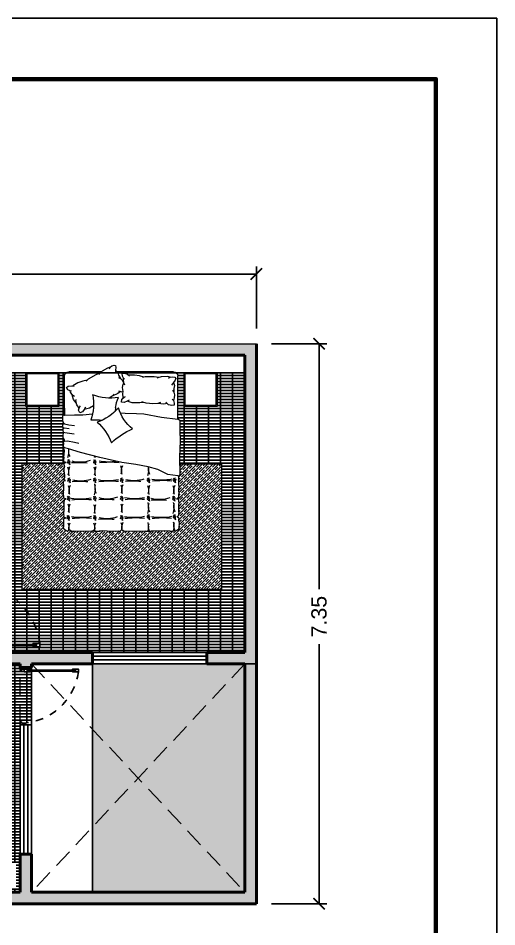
# Model space of a CAD drawing. Header units: millimetres. Extents: x 2999.9 to 3041.9, y 869.6 to 906.3.
# Drawn here: x 3035.59 to 3041.87, y 894.38 to 906.31 of the extents above; entities that cross this region are included whole.
import ezdxf

# ---------------------------------------------------------------- set-up
doc = ezdxf.new("R2010")
doc.units = ezdxf.units.MM
doc.linetypes.add('DASHED2', pattern=[9.525, 6.35, -3.175])
doc.linetypes.add('HIDDEN', pattern=[0.375, 0.25, -0.125])
for name, color, linetype, lineweight in [('01', 8, 'Continuous', 9), ('mori', 166, 'Continuous', 30), ('MOVI', 7, 'Continuous', 9)]:
    doc.layers.add(name, color=color, linetype=linetype, lineweight=lineweight)
for name, color, linetype in [('1 proyeccion', 253, 'DASHED2'), ('1 puerta 0009', 242, 'Continuous'), ('1 puerta 002', 7, 'Continuous'), ('puerta madera', 36, 'Continuous')]:
    doc.layers.add(name, color=color, linetype=linetype)
doc.styles.add('COTAS', font='arial.ttf')
doc.dimstyles.new('COTAS_100', dxfattribs={"dimtxt": 0.2, "dimasz": 0.15, "dimexe": 0.1, "dimexo": 0.2, "dimgap": 0.1, "dimtad": 0, "dimrnd": 0.005, "dimzin": 4, "dimdsep": 46, "dimtxsty": 'COTAS', "dimblk": 'ARCHTICK', "dimcen": 0.2, "dimclrd": 256, "dimclre": 256, "dimclrt": 11, "dimadec": 0, "dimazin": 0, "dimtfac": 1, "dimtix": 1, "dimtofl": 0, "dimtmove": 0, "dimatfit": 3, "dimldrblk": 'ARCHTICK', "dimfxl": 1, "dimtolj": 1, "dimtzin": 0, "dimarcsym": 0})
pattern_1 = [(0, (947.19445, -217.801595), (0, 0.0396875), []), (90, (947.19445, -217.8016), (-0.15875, 1e-17), [])]

# ---------------------------------------------------------------- blocks, each defined once
blk = doc.blocks.new('p .9')
at = {"layer": '1 puerta 0009'}
h = blk.add_hatch(dxfattribs=at)
h.set_pattern_fill('_USER', color=256, scale=0.0049, angle=45, style=0, pattern_type=0)
h.set_pattern_definition([(45, (0, 0), (-0.003464823228, 0.003464823228), [])])
h.paths.add_polyline_path([(1148.931, 219.509), (1148.931, 219.464), (1148.947, 219.464), (1148.947, 220.225), (1148.931, 220.225), (1148.931, 220.18)])
at = {"layer": '1 proyeccion', "ltscale": 0.005}
blk.add_arc((1149.047, 219.339), 0.94, 97.9007, 177.8392, dxfattribs=at)
at = {"layer": '1 puerta 002'}
for p, q in [((1148.931, 220.18), (1148.931, 220.225)), ((1148.947, 220.225), (1148.931, 220.225)), ((1148.085, 219.419), (1148.108, 219.419)), ((1148.085, 219.352), (1148.085, 219.419)), ((1148.108, 219.419), (1148.108, 219.374)), ((1148.13, 219.374), (1148.108, 219.374)), ((1148.13, 219.374), (1148.13, 219.361)), ((1148.94, 219.374), (1148.94, 219.361)), ((1148.94, 219.374), (1148.963, 219.374)), ((1148.985, 219.419), (1148.963, 219.419)), ((1148.963, 219.419), (1148.963, 219.374)), ((1148.985, 219.352), (1148.985, 219.419)), ((1148.121, 219.352), (1148.085, 219.352)), ((1148.949, 219.352), (1148.985, 219.352))]:
    blk.add_line(p, q, dxfattribs=at)
blk.add_lwpolyline([(1148.931, 219.509), (1148.931, 220.18), (1148.918, 220.18), (1148.918, 220.27), (1148.961, 220.27), (1148.961, 220.18), (1148.947, 220.18)], dxfattribs=at)
blk.add_lwpolyline([(1148.947, 219.464), (1148.931, 219.464), (1148.931, 219.509), (1148.918, 219.509), (1148.918, 219.419), (1148.961, 219.419), (1148.961, 219.509), (1148.947, 219.509), (1148.947, 220.18), (1148.947, 220.225)], close=True, dxfattribs=at)
for centre, start, end in [((1148.121, 219.361), 270, 0), ((1148.949, 219.361), 180, 270)]:
    blk.add_arc(centre, 0.009, start, end, dxfattribs=at)
blk = doc.blocks.new('_ArchTick')
at = {"color": 0, "linetype": 'ByBlock', "const_width": 0.15}
blk.add_lwpolyline([(-0.5, -0.5), (0.5, 0.5)], dxfattribs=at)
blk = doc.blocks.new('*D20')
at = {"layer": '01', "lineweight": -2, "transparency": 16777216}
for p, q in [((3038.919, 902.038), (3039.642, 902.038)), ((3039.542, 902.038), (3039.542, 898.817)), ((3039.542, 894.688), (3039.542, 898.097)), ((3038.919, 894.688), (3039.642, 894.688))]:
    blk.add_line(p, q, dxfattribs=at)
at = {"layer": 'Defpoints', "color": 0, "transparency": 16777216}
for p in [(3038.719, 902.038), (3038.719, 894.688), (3039.542, 894.688)]:
    blk.add_point(p, dxfattribs=at)
at = {"layer": '01', "lineweight": -2, "transparency": 16777216, "xscale": 0.15, "yscale": 0.15, "zscale": 0.15}
for p, rotation in [((3039.542, 902.038), 90), ((3039.542, 894.688), 270)]:
    blk.add_blockref('_ArchTick', p, dxfattribs=dict(at, rotation=rotation))
at = {"layer": '01', "color": 11, "transparency": 16777216, "insert": (3039.542, 898.457), "char_height": 0.2, "attachment_point": 5, "rotation": 90, "style": 'COTAS'}
blk.add_mtext('\\A1;7.35', dxfattribs=at)
blk = doc.blocks.new('*D21')
at = {"layer": '01', "lineweight": -2, "transparency": 16777216}
for p, q in [((3003.819, 902.238), (3003.819, 903.054)), ((3038.719, 902.238), (3038.719, 903.054)), ((3003.819, 902.954), (3020.559, 902.954)), ((3038.719, 902.954), (3021.433, 902.954))]:
    blk.add_line(p, q, dxfattribs=at)
at = {"layer": 'Defpoints', "color": 0, "transparency": 16777216}
for p in [(3038.719, 902.954), (3003.819, 902.038), (3038.719, 902.038)]:
    blk.add_point(p, dxfattribs=at)
at = {"layer": '01', "lineweight": -2, "transparency": 16777216, "xscale": 0.15, "yscale": 0.15, "zscale": 0.15, "rotation": 180}
blk.add_blockref('_ArchTick', (3003.819, 902.954), dxfattribs=at)
at = {"layer": '01', "lineweight": -2, "transparency": 16777216, "xscale": 0.15, "yscale": 0.15, "zscale": 0.15}
blk.add_blockref('_ArchTick', (3038.719, 902.954), dxfattribs=at)
at = {"layer": '01', "color": 11, "transparency": 16777216, "insert": (3020.996, 902.954), "char_height": 0.2, "attachment_point": 5, "style": 'COTAS'}
blk.add_mtext('\\A1;34.90', dxfattribs=at)
blk = doc.blocks.new('A$C1F23456F')
for p, q in [((1.166, 1.796), (1.166, 2.296)), ((1.166, 2.296), (2.666, 2.296)), ((2.666, 2.296), (2.666, -0.089)), ((1.171, 0.411), (1.171, -0.089)), ((1.171, -0.089), (2.666, -0.089))]:
    blk.add_line(p, q)
at = {"layer": 'MOVI'}
for p, q in [((0.508, 1.785), (0.124, 1.785)), ((0.508, 1.785), (0.594, 1.785)), ((0.594, 1.785), (0.591, 1.796)), ((0.677, 1.803), (0.692, 1.786)), ((0.692, 1.786), (0.706, 1.735)), ((0.744, 1.789), (0.753, 1.804)), ((0.752, 1.73), (0.744, 1.789)), ((0.753, 1.804), (0.77, 1.806)), ((0.77, 1.806), (0.791, 1.8)), ((0.791, 1.8), (0.796, 1.78)), ((0.796, 1.78), (0.813, 1.672)), ((0.899, 1.784), (0.898, 1.749)), ((0.898, 1.749), (0.911, 1.667)), ((0.906, 1.802), (0.899, 1.784)), ((0.923, 1.795), (0.906, 1.802)), ((0.978, 1.785), (0.978, 1.796)), ((0.978, 1.782), (0.978, 1.782)), ((1.09, 1.795), (1.132, 1.796)), ((1.166, 1.796), (1.204, 1.786)), ((1.299, 1.787), (1.336, 1.787)), ((1.549, 1.796), (1.569, 1.796)), ((1.604, 1.791), (1.615, 1.791)), ((1.778, 1.794), (1.803, 1.796)), ((1.826, 1.796), (1.924, 1.796)), ((1.974, 1.74), (1.974, 1.746)), ((0.074, 1.346), (0.074, 1.735)), ((0.443, 1.645), (0.439, 1.647)), ((0.706, 1.735), (0.713, 1.668)), ((0.911, 1.667), (0.922, 1.616)), ((1.974, 1.708), (1.974, 1.676)), ((1.974, 1.464), (1.974, 1.451)), ((1.974, 1.421), (1.974, 1.371)), ((0.027, 1.273), (0.064, 1.338)), ((0.064, 1.338), (0.105, 1.375)), ((0.018, 1.241), (0.027, 1.273)), ((0.018, 1.241), (0.04, 1.254)), ((0.052, 1.176), (0.079, 1.151)), ((0.074, 0.485), (0.074, 1.155)), ((0.079, 1.151), (0.114, 1.14)), ((0.114, 1.14), (0.152, 1.117)), ((0.498, 1.177), (0.547, 1.183)), ((0.571, 1.061), (0.567, 1.118)), ((1.974, 1.145), (1.974, 1.123)), ((0.309, 1.084), (0.305, 1.084)), ((0.382, 1.084), (0.378, 1.084)), ((0.575, 0.927), (0.571, 1.061)), ((1.974, 0.816), (1.974, 0.789)), ((1.974, 0.774), (1.974, 0.753)), ((0.642, 0.435), (0.124, 0.435)), ((0.642, 0.42), (0.642, 0.435)), ((1.312, 0.435), (1.312, 0.42)), ((1.974, 0.524), (1.974, 0.49)), ((1.354, 0.42), (1.312, 0.42)), ((1.43, 0.42), (1.375, 0.42)), ((1.574, 0.42), (1.527, 0.42)), ((1.623, 0.42), (1.601, 0.42)), ((1.783, 0.42), (1.762, 0.42)), ((1.85, 0.42), (1.826, 0.42))]:
    blk.add_line(p, q, dxfattribs=at)
for points in [[(0.084, 1.849), (0.084, 2.249), (0.484, 2.249), (0.484, 1.849)], [(0.097, 1.862), (0.097, 2.236), (0.471, 2.236), (0.471, 1.862)], [(0.084, -0.038), (0.084, 0.362), (0.484, 0.362), (0.484, -0.038)], [(0.097, -0.025), (0.097, 0.349), (0.471, 0.349), (0.471, -0.025)]]:
    blk.add_lwpolyline(points, close=True, dxfattribs=at)
for points in [[(0.305, 1.704), (0.301, 1.72), (0.286, 1.745), (0.26, 1.762), (0.243, 1.74), (0.238, 1.704), (0.243, 1.672)], [(0.576, 1.452), (0.588, 1.566), (0.591, 1.666), (0.594, 1.785)], [(0.591, 1.796), (0.593, 1.801), (0.6, 1.808), (0.632, 1.81), (0.653, 1.811)], [(0.653, 1.811), (0.677, 1.803)], [(0.687, 1.792), (0.692, 1.803), (0.704, 1.811), (0.73, 1.808), (0.744, 1.789)], [(0.793, 1.789), (0.803, 1.8), (0.828, 1.806), (0.859, 1.804), (0.883, 1.791), (0.899, 1.784)], [(0.978, 1.782), (0.977, 1.789), (0.971, 1.792), (0.96, 1.796), (0.923, 1.795)], [(1.09, 1.795), (1.017, 1.787), (0.978, 1.796)], [(1.312, 0.435), (1.296, 0.553), (1.24, 0.673), (1.205, 0.788), (1.178, 0.935), (1.155, 1.102), (1.096, 1.363), (1.034, 1.593), (0.99, 1.737), (0.978, 1.785)], [(1.142, 1.754), (1.145, 1.744), (1.14, 1.736), (1.117, 1.726)], [(1.141, 1.718), (1.143, 1.726), (1.139, 1.737), (1.122, 1.747)], [(1.166, 1.796), (1.158, 1.781), (1.154, 1.767), (1.145, 1.788), (1.132, 1.796)], [(1.158, 1.752), (1.153, 1.74), (1.156, 1.731), (1.181, 1.724)], [(1.299, 1.787), (1.237, 1.789), (1.204, 1.786)], [(1.36, 1.75), (1.363, 1.74), (1.358, 1.732), (1.335, 1.722)], [(1.549, 1.796), (1.441, 1.795), (1.379, 1.798), (1.374, 1.788), (1.371, 1.775), (1.361, 1.788), (1.336, 1.787)], [(1.359, 1.714), (1.361, 1.722), (1.357, 1.732), (1.34, 1.743)], [(1.376, 1.748), (1.37, 1.736), (1.374, 1.727), (1.399, 1.72)], [(1.578, 1.755), (1.581, 1.745), (1.576, 1.737), (1.553, 1.727)], [(1.577, 1.718), (1.579, 1.727), (1.575, 1.737), (1.558, 1.748)], [(1.604, 1.791), (1.595, 1.78), (1.588, 1.767), (1.583, 1.785), (1.569, 1.796)], [(1.592, 1.716), (1.588, 1.724), (1.592, 1.732), (1.612, 1.735)], [(1.595, 1.753), (1.589, 1.741), (1.592, 1.732), (1.618, 1.725)], [(1.778, 1.794), (1.703, 1.789), (1.615, 1.791)], [(1.807, 1.76), (1.81, 1.749), (1.805, 1.742), (1.782, 1.732)], [(1.806, 1.723), (1.808, 1.732), (1.805, 1.742), (1.788, 1.753)], [(1.826, 1.796), (1.82, 1.779), (1.815, 1.769), (1.811, 1.782), (1.803, 1.796)], [(1.824, 1.757), (1.818, 1.746), (1.821, 1.737), (1.847, 1.73)], [(1.821, 1.721), (1.818, 1.729), (1.821, 1.737), (1.842, 1.74)], [(1.974, 1.708), (1.956, 1.732), (1.955, 1.735), (1.974, 1.74)], [(0.173, 1.515), (0.182, 1.568), (0.205, 1.627), (0.241, 1.687)], [(0.365, 1.667), (0.349, 1.691), (0.316, 1.715), (0.301, 1.72)], [(0.441, 1.646), (0.403, 1.677), (0.364, 1.689), (0.349, 1.691)], [(0.505, 1.609), (0.465, 1.639), (0.423, 1.651), (0.401, 1.647)], [(1.155, 1.715), (1.152, 1.724), (1.156, 1.731), (1.176, 1.735)], [(1.373, 1.711), (1.37, 1.719), (1.374, 1.727), (1.394, 1.731)], [(1.974, 1.464), (1.978, 1.57), (1.974, 1.676)], [(0.084, 1.356), (0.11, 1.41), (0.161, 1.503), (0.185, 1.528)], [(0.479, 1.44), (0.505, 1.488), (0.521, 1.551)], [(0.496, 1.536), (0.521, 1.551), (0.549, 1.571), (0.561, 1.602), (0.528, 1.618), (0.493, 1.605), (0.48, 1.595)], [(1.142, 1.444), (1.145, 1.433), (1.14, 1.425), (1.117, 1.415)], [(1.141, 1.407), (1.143, 1.415), (1.139, 1.426), (1.122, 1.437)], [(1.155, 1.405), (1.152, 1.413), (1.156, 1.421), (1.176, 1.424)], [(1.158, 1.441), (1.153, 1.43), (1.156, 1.421), (1.181, 1.414)], [(1.36, 1.444), (1.363, 1.433), (1.358, 1.425), (1.335, 1.415)], [(1.359, 1.407), (1.361, 1.415), (1.357, 1.426), (1.34, 1.437)], [(1.376, 1.441), (1.37, 1.43), (1.374, 1.421), (1.399, 1.414)], [(1.373, 1.405), (1.37, 1.413), (1.374, 1.421), (1.394, 1.424)], [(1.578, 1.444), (1.581, 1.433), (1.576, 1.425), (1.553, 1.415)], [(1.577, 1.407), (1.579, 1.415), (1.575, 1.426), (1.558, 1.437)], [(1.592, 1.405), (1.588, 1.413), (1.592, 1.421), (1.612, 1.424)], [(1.595, 1.441), (1.589, 1.43), (1.592, 1.421), (1.618, 1.414)], [(1.807, 1.444), (1.81, 1.433), (1.805, 1.425), (1.782, 1.415)], [(1.806, 1.407), (1.808, 1.415), (1.805, 1.426), (1.788, 1.437)], [(1.824, 1.441), (1.818, 1.43), (1.821, 1.421), (1.847, 1.414)], [(1.821, 1.405), (1.818, 1.413), (1.821, 1.421), (1.842, 1.424)], [(1.974, 1.421), (1.961, 1.424), (1.96, 1.429), (1.974, 1.451)], [(1.974, 1.145), (1.978, 1.225), (1.972, 1.329), (1.974, 1.371)], [(0.018, 1.241), (0.001, 1.219), (-0.007, 1.194), (-0.003, 1.178), (0.021, 1.173), (0.052, 1.176), (0.072, 1.178)], [(0.309, 1.119), (0.333, 1.15), (0.364, 1.218)], [(0.337, 1.195), (0.364, 1.218), (0.386, 1.252)], [(0.16, 1.068), (0.149, 1.08), (0.124, 1.095), (0.093, 1.097), (0.089, 1.069), (0.102, 1.035), (0.122, 1.009)], [(0.141, 1.142), (0.152, 1.117), (0.177, 1.095), (0.21, 1.079)], [(0.307, 1.084), (0.259, 1.092), (0.22, 1.084), (0.205, 1.078)], [(0.31, 1.084), (0.314, 1.099), (0.303, 1.139)], [(0.381, 1.084), (0.332, 1.089), (0.307, 1.084)], [(0.409, 1.016), (0.424, 1.04), (0.439, 1.072), (0.433, 1.105), (0.397, 1.102), (0.373, 1.074), (0.367, 1.059)], [(1.36, 1.122), (1.363, 1.112), (1.358, 1.104), (1.335, 1.094)], [(1.359, 1.085), (1.361, 1.094), (1.357, 1.104), (1.34, 1.115)], [(1.376, 1.12), (1.37, 1.108), (1.374, 1.099), (1.399, 1.092)], [(1.373, 1.083), (1.37, 1.091), (1.374, 1.099), (1.394, 1.103)], [(1.577, 1.122), (1.58, 1.112), (1.575, 1.104), (1.552, 1.094)], [(1.576, 1.085), (1.578, 1.094), (1.574, 1.104), (1.557, 1.115)], [(1.591, 1.083), (1.587, 1.091), (1.591, 1.099), (1.611, 1.103)], [(1.594, 1.12), (1.588, 1.108), (1.591, 1.099), (1.617, 1.092)], [(1.808, 1.122), (1.811, 1.112), (1.806, 1.104), (1.783, 1.094)], [(1.807, 1.085), (1.809, 1.094), (1.806, 1.104), (1.788, 1.115)], [(1.822, 1.083), (1.818, 1.091), (1.822, 1.099), (1.843, 1.103)], [(1.825, 1.12), (1.819, 1.108), (1.822, 1.099), (1.848, 1.092)], [(1.974, 0.816), (1.979, 0.94), (1.974, 1.077), (1.962, 1.098), (1.96, 1.106), (1.974, 1.123)], [(0.138, 0.839), (0.12, 0.889), (0.111, 0.952), (0.113, 1.022)], [(0.232, 1.065), (0.205, 1.078), (0.165, 1.083), (0.149, 1.08)], [(0.439, 0.838), (0.443, 0.887), (0.441, 0.978), (0.424, 1.04)], [(0.642, 0.435), (0.618, 0.627), (0.579, 0.839), (0.575, 0.927)], [(0.139, 0.657), (0.134, 0.717), (0.133, 0.822), (0.142, 0.856)], [(0.438, 0.64), (0.45, 0.674), (0.454, 0.732), (0.447, 0.812), (0.431, 0.862)], [(1.36, 0.802), (1.363, 0.792), (1.358, 0.784), (1.335, 0.774)], [(1.359, 0.766), (1.361, 0.774), (1.357, 0.785), (1.34, 0.795)], [(1.376, 0.8), (1.37, 0.788), (1.374, 0.779), (1.399, 0.772)], [(1.373, 0.763), (1.37, 0.772), (1.374, 0.779), (1.394, 0.783)], [(1.578, 0.802), (1.581, 0.792), (1.576, 0.784), (1.553, 0.774)], [(1.577, 0.766), (1.579, 0.774), (1.575, 0.785), (1.558, 0.795)], [(1.592, 0.763), (1.588, 0.772), (1.592, 0.779), (1.612, 0.783)], [(1.595, 0.8), (1.589, 0.788), (1.592, 0.779), (1.618, 0.772)], [(1.798, 0.802), (1.801, 0.792), (1.796, 0.784), (1.773, 0.774)], [(1.797, 0.766), (1.799, 0.774), (1.795, 0.785), (1.778, 0.795)], [(1.812, 0.763), (1.808, 0.772), (1.812, 0.779), (1.832, 0.783)], [(1.815, 0.8), (1.809, 0.788), (1.812, 0.779), (1.838, 0.772)], [(0.137, 0.524), (0.13, 0.556), (0.131, 0.631), (0.147, 0.683)], [(0.451, 0.56), (0.457, 0.6), (0.45, 0.674)], [(1.974, 0.524), (1.97, 0.593), (1.976, 0.716), (1.974, 0.753)], [(0.137, 0.524), (0.15, 0.546)], [(0.397, 0.503), (0.414, 0.486), (0.446, 0.477), (0.471, 0.476), (0.473, 0.506), (0.465, 0.545), (0.436, 0.575)], [(0.137, 0.524), (0.133, 0.496), (0.138, 0.471), (0.15, 0.459), (0.173, 0.466), (0.2, 0.484), (0.233, 0.508)], [(0.2, 0.484), (0.235, 0.475), (0.271, 0.483), (0.314, 0.482)], [(0.293, 0.498), (0.314, 0.482), (0.348, 0.474), (0.384, 0.477), (0.414, 0.486)], [(1.36, 0.492), (1.363, 0.481), (1.358, 0.473), (1.335, 0.463)], [(1.359, 0.455), (1.361, 0.463), (1.357, 0.474), (1.34, 0.485)], [(1.376, 0.489), (1.37, 0.478), (1.374, 0.469), (1.399, 0.462)], [(1.373, 0.453), (1.37, 0.461), (1.374, 0.469), (1.394, 0.472)], [(1.578, 0.501), (1.581, 0.491), (1.576, 0.483), (1.553, 0.473)], [(1.577, 0.464), (1.579, 0.473), (1.575, 0.483), (1.558, 0.494)], [(1.574, 0.42), (1.579, 0.434), (1.589, 0.45), (1.592, 0.431), (1.601, 0.42)], [(1.592, 0.462), (1.588, 0.47), (1.592, 0.478), (1.612, 0.482)], [(1.595, 0.499), (1.589, 0.487), (1.592, 0.478), (1.618, 0.471)], [(1.798, 0.492), (1.801, 0.482), (1.796, 0.474), (1.773, 0.464)], [(1.797, 0.456), (1.799, 0.464), (1.795, 0.475), (1.778, 0.485)], [(1.783, 0.42), (1.793, 0.428), (1.804, 0.443), (1.811, 0.425), (1.826, 0.42)], [(1.812, 0.453), (1.808, 0.462), (1.812, 0.469), (1.832, 0.473)], [(1.815, 0.49), (1.809, 0.478), (1.812, 0.469), (1.838, 0.462)], [(1.973, 0.465), (1.964, 0.476), (1.956, 0.479), (1.965, 0.482), (1.974, 0.49)], [(0.642, 0.42), (0.649, 0.411), (0.661, 0.408), (0.767, 0.409), (0.899, 0.405), (1.087, 0.412), (1.297, 0.409), (1.311, 0.412), (1.312, 0.42)], [(1.354, 0.42), (1.365, 0.431), (1.375, 0.42)], [(1.43, 0.42), (1.487, 0.425), (1.527, 0.42)], [(1.623, 0.42), (1.671, 0.427), (1.734, 0.427), (1.762, 0.42)], [(1.85, 0.42), (1.89, 0.419), (1.924, 0.42)]]:
    blk.add_lwpolyline(points, dxfattribs=at)
for centre, radius, start, end in [((0.124, 1.735), 0.05, 90, 180), ((1.028, 1.946), 0.21, 259.5069, 289.7293), ((1.02, 1.61), 0.126, 60.0061, 102.9891), ((1.269, 1.589), 0.147, 72.6443, 116.1603), ((1.261, 1.858), 0.122, 242.7511, 291.5194), ((1.485, 1.852), 0.122, 242.7511, 291.5194), ((1.704, 1.855), 0.122, 242.7511, 291.5194), ((1.932, 1.855), 0.122, 242.7511, 281.1853), ((1.924, 1.746), 0.05, 0, 90), ((0.789, 1.601), 0.363, 340.4133, 15.151), ((2.332, 1.619), 1.179, 176.0351, 185.0058), ((1.014, 1.593), 0.363, 340.4133, 15.151), ((2.557, 1.611), 1.179, 176.0351, 185.0058), ((1.492, 1.583), 0.147, 72.6443, 116.1603), ((0.974, 1.591), 0.619, 348.3524, 10.5874), ((2.678, 1.571), 1.086, 173.3254, 185.5842), ((1.711, 1.586), 0.147, 72.6443, 116.1603), ((1.194, 1.589), 0.619, 348.3524, 10.5874), ((2.899, 1.569), 1.086, 173.3254, 185.5842), ((1.939, 1.586), 0.147, 83.4506, 116.1603), ((0.456, 2.023), 0.584, 259.3472, 289.0941), ((-0.196, 1.243), 0.582, 350.0746, 20.841), ((1.61, 1.413), 0.965, 176.5284, 184.689), ((1.049, 1.544), 0.122, 284.2398, 291.5194), ((1.057, 1.275), 0.147, 72.6443, 80.615), ((1.269, 1.275), 0.147, 72.6443, 116.1603), ((1.261, 1.544), 0.122, 242.7511, 291.5194), ((1.469, 1.631), 0.21, 253.9853, 289.7293), ((1.461, 1.295), 0.126, 60.0061, 108.9919), ((1.72, 1.278), 0.147, 72.6443, 116.1603), ((1.713, 1.547), 0.122, 242.7511, 291.5194), ((1.939, 1.278), 0.147, 81.4985, 116.1603), ((1.932, 1.547), 0.122, 242.7511, 283.3336), ((0.121, 1.58), 0.582, 310.9956, 341.762), ((1.119, 1.775), 0.584, 220.2682, 250.0151), ((0.53, 1.26), 0.619, 351.0364, 10.5874), ((2.234, 1.241), 1.086, 173.3254, 185.5842), ((0.755, 1.268), 0.619, 348.3524, 10.5874), ((2.46, 1.249), 1.086, 173.3254, 185.5842), ((1.228, 1.277), 0.363, 340.4133, 15.151), ((2.771, 1.296), 1.179, 176.0351, 185.0058), ((1.463, 1.279), 0.363, 340.4133, 15.151), ((3.006, 1.298), 1.179, 176.0351, 185.0058), ((1.63, 0.574), 0.965, 137.4494, 155.5579), ((0.568, 0.709), 0.473, 98.4232, 113.6724), ((0.377, 0.685), 0.473, 37.5937, 74.5934), ((1.255, 0.958), 0.147, 72.6443, 116.1603), ((1.248, 1.227), 0.122, 242.7511, 291.5194), ((1.484, 0.955), 0.147, 72.6443, 116.1603), ((1.477, 1.224), 0.122, 242.7511, 291.5194), ((1.711, 0.954), 0.147, 72.6443, 116.1603), ((1.704, 1.223), 0.122, 242.7511, 291.5194), ((1.933, 0.954), 0.147, 78.8205, 116.1603), ((1.926, 1.223), 0.122, 242.7511, 286.1313), ((1.01, 0.959), 0.363, 340.4133, 15.151), ((2.553, 0.977), 1.179, 176.0351, 185.0058), ((0.969, 0.955), 0.619, 348.3524, 10.5874), ((2.674, 0.935), 1.086, 173.3254, 185.5842), ((1.194, 0.957), 0.619, 348.3524, 10.5874), ((2.899, 0.938), 1.086, 173.3254, 185.5842), ((1.242, 0.994), 0.21, 259.9188, 289.7293), ((1.234, 0.658), 0.126, 60.0061, 102.3194), ((1.492, 0.634), 0.147, 72.6443, 116.1603), ((1.485, 0.904), 0.122, 242.7511, 291.5194), ((1.691, 0.995), 0.21, 253.9853, 289.7293), ((1.683, 0.658), 0.126, 60.0061, 108.9919), ((1.93, 0.995), 0.21, 253.9853, 281.9955), ((1.922, 0.658), 0.126, 65.8404, 108.9919), ((0.748, 0.629), 0.619, 348.3524, 10.5874), ((2.453, 0.61), 1.086, 173.3254, 185.5842), ((1.235, 0.652), 0.363, 340.4133, 15.151), ((2.778, 0.67), 1.179, 176.0351, 185.0058), ((1.194, 0.634), 0.619, 348.3524, 10.5874), ((2.899, 0.615), 1.086, 173.3254, 185.5842), ((0.124, 0.485), 0.05, 180, 270), ((1.492, 0.334), 0.147, 72.6443, 116.1603), ((1.485, 0.603), 0.122, 242.7511, 291.5194), ((1.691, 0.691), 0.21, 253.9853, 289.7293), ((1.683, 0.355), 0.126, 60.0061, 108.9919), ((1.919, 0.691), 0.21, 253.9853, 284.5806), ((1.911, 0.355), 0.126, 60.2048, 108.9919), ((1.924, 0.47), 0.05, 270, 353.4836)]:
    blk.add_arc(centre, radius, start, end, dxfattribs=at)

msp = doc.modelspace()

# ---------------------------------------------------------------- hatches: boundary and pattern name
h = msp.add_hatch(color=0)
h.dxf.hatch_style = 1
h.paths.add_polyline_path([(3038.719, 902.038), (3038.719, 897.838), (3038.569, 897.838), (3038.069, 897.838), (3038.069, 897.988), (3038.569, 897.988), (3038.569, 901.888), (3035.07, 901.888), (3035.07, 901.083), (3035.017, 901.083), (3034.92, 901.083), (3034.92, 901.888), (3034.92, 902.038)])
h = msp.add_hatch()
h.set_pattern_fill('GRATE', color=251, scale=0.05)
h.set_pattern_definition(pattern_1)
h.paths.add_polyline_path([(3038.569, 897.988), (3038.069, 897.988), (3036.569, 897.988), (3035.07, 897.988), (3035.07, 898.038), (3035.028, 898.038), (3035.028, 898.062), (3035.118, 898.062), (3035.118, 898.076), (3035.789, 898.076), (3035.789, 898.062), (3035.879, 898.062), (3035.879, 898.105, 0.350144), (3035.028, 898.912), (3035.028, 898.938), (3035.07, 898.938), (3035.07, 900.383), (3035.07, 900.411), (3035.07, 901.083), (3035.07, 901.658), (3035.693, 901.658), (3035.693, 901.218), (3036.133, 901.218), (3036.133, 901.658), (3036.225, 901.658, 0.236902), (3036.203, 901.614), (3036.203, 901.191), (3036.203, 901.096), (3036.188, 901.101), (3036.177, 901.091), (3036.175, 901.055), (3036.174, 901.032), (3036.183, 901.005), (3036.195, 900.995), (3036.183, 900.989), (3036.174, 900.975), (3036.178, 900.947), (3036.198, 900.931), (3036.182, 900.922), (3036.18, 900.903), (3036.186, 900.88), (3036.198, 900.877), (3036.187, 900.867), (3036.179, 900.84), (3036.182, 900.805), (3036.196, 900.779), (3036.203, 900.761), (3036.184, 900.754), (3036.191, 900.735), (3036.19, 900.694), (3036.197, 900.675), (3036.191, 900.675), (3036.2, 900.632), (3036.192, 900.551), (3036.191, 900.505), (3036.199, 900.49), (3036.222, 900.481), (3036.207, 900.476), (3036.191, 900.468), (3035.641, 900.468), (3035.641, 898.818), (3038.264, 898.818), (3038.264, 900.462), (3037.714, 900.462), (3037.713, 900.554), (3037.72, 900.761), (3037.716, 900.906), (3037.717, 901.023), (3037.714, 901.037), (3037.703, 901.044), (3037.688, 901.044), (3037.688, 901.614, 0.236902), (3037.666, 901.658), (3037.767, 901.658), (3037.767, 901.218), (3038.207, 901.218), (3038.207, 901.658), (3038.569, 901.658)])
h.paths.add_polyline_path([(3035.879, 898.105), (3035.789, 898.105), (3035.789, 898.092), (3035.118, 898.092), (3035.118, 898.105), (3035.028, 898.105), (3035.028, 898.06), (3034.983, 898.06), (3034.983, 898.083), (3034.97, 898.083, 0.414214), (3034.961, 898.074), (3034.961, 898.038), (3034.92, 898.038), (3034.92, 898.938), (3034.961, 898.938), (3034.961, 898.902, 0.414214), (3034.97, 898.893), (3034.983, 898.893), (3034.983, 898.915, -0.363666)])
h = msp.add_hatch()
h.set_pattern_fill('JIS_STN_1E', color=31, scale=0.05)
h.set_pattern_definition([(45, (947.19445, -217.801595), (-0.0353553391, 0.0353553391), []), (45, (947.2297, -217.801595), (-0.0353553391, 0.0353553391), [0.05, -0.025])])
h.paths.add_polyline_path([(3038.264, 898.818), (3035.641, 898.818), (3035.641, 900.468), (3036.191, 900.468), (3036.202, 900.426), (3036.199, 900.389), (3036.2, 900.322), (3036.2, 900.281), (3036.199, 900.239), (3036.188, 900.234), (3036.192, 900.165), (3036.191, 900.047), (3036.191, 900.025), (3036.21, 899.998), (3036.196, 899.985), (3036.196, 899.974), (3036.198, 899.877), (3036.193, 899.794), (3036.191, 899.767), (3036.218, 899.752), (3036.209, 899.749), (3036.191, 899.741), (3036.191, 899.634, 0.414214), (3036.246, 899.579), (3036.252, 899.579), (3036.257, 899.6), (3036.261, 899.599), (3036.287, 899.579), (3036.322, 899.579), (3036.439, 899.575), (3036.555, 899.579), (3036.57, 899.579), (3036.594, 899.595), (3036.6, 899.593), (3036.603, 899.579), (3036.658, 899.579), (3036.704, 899.581), (3036.818, 899.575), (3036.906, 899.579), (3036.93, 899.579), (3036.95, 899.595), (3036.958, 899.592), (3036.982, 899.579), (3037.132, 899.573), (3037.268, 899.579), (3037.298, 899.579, 0.053044), (3037.303, 899.628, 0.090879), (3037.315, 899.579), (3037.338, 899.579), (3037.378, 899.576), (3037.513, 899.583), (3037.589, 899.579), (3037.628, 899.579, 0.067036), (3037.636, 899.64, 0.115733), (3037.655, 899.58, 0.363339), (3037.703, 899.631), (3037.705, 899.672), (3037.703, 899.716), (3037.703, 899.756), (3037.679, 899.766), (3037.703, 899.784), (3037.703, 899.812), (3037.696, 899.844), (3037.696, 899.913), (3037.703, 899.965), (3037.703, 899.989), (3037.681, 900.009), (3037.688, 900.014), (3037.703, 900.019), (3037.703, 900.071), (3037.698, 900.115), (3037.703, 900.177), (3037.703, 900.238), (3037.692, 900.248), (3037.703, 900.26), (3037.703, 900.307), (3037.713, 900.309), (3037.716, 900.324), (3037.714, 900.462), (3038.264, 900.462)])
h = msp.add_hatch()
h.set_pattern_fill('GRATE', color=251, scale=0.05)
h.set_pattern_definition(pattern_1)
h.paths.add_polyline_path([(3033.137, 897.07), (3033.137, 897.16), (3033.123, 897.16), (3033.123, 897.83), (3033.137, 897.83), (3033.137, 897.92), (3033.092, 897.92), (3033.092, 897.965), (3033.114, 897.965), (3033.114, 897.988), (3033.933, 897.988, 0.414214), (3033.924, 897.979), (3033.924, 897.965), (3033.947, 897.965, -0.363666)])
h.paths.add_polyline_path([(3035.619, 897.038), (3035.619, 895.338), (3035.619, 894.838), (3033.019, 894.84), (3033.019, 896.269), (3033.019, 897.838), (3033.069, 897.838), (3033.069, 897.92), (3033.094, 897.92), (3033.094, 897.83), (3033.107, 897.16), (3033.094, 897.16), (3033.094, 897.07), (3033.137, 897.07, 0.350144), (3033.944, 897.92), (3033.969, 897.92), (3033.969, 897.838), (3035.619, 897.838), (3035.619, 897.788)])
h.paths.add_polyline_path([(3034.257, 896.889), (3034.197, 896.829), (3034.202, 896.829), (3034.202, 895.105), (3034.202, 895.072), (3034.202, 894.921, 0.414214), (3034.234, 894.889), (3035.153, 894.888), (3035.175, 894.91), (3035.175, 895.083), (3035.175, 895.281), (3035.175, 896.834), (3035.121, 896.888)], flags=16)
h.paths.add_polyline_path([(3034.246, 896.88), (3034.246, 896.525), (3034.347, 896.525), (3034.347, 896.323), (3034.296, 896.323), (3034.296, 896.069), (3034.245, 896.069), (3034.245, 895.309), (3034.347, 895.309), (3034.347, 895.163), (3034.202, 895.105), (3035.175, 895.281), (3035.157, 895.303), (3035.158, 896.12), (3035.056, 896.12), (3035.056, 896.424), (3035.107, 896.424), (3035.107, 896.525), (3035.158, 896.525), (3035.158, 896.829), (3035.107, 896.829), (3035.107, 896.88), (3035.057, 896.88), (3035.057, 896.829), (3034.752, 896.829), (3034.752, 896.779), (3034.55, 896.779), (3034.55, 896.88)], flags=16)
h.paths.add_polyline_path([(3034.398, 896.728), (3034.397, 895.968), (3034.549, 895.968), (3034.549, 895.816), (3034.499, 895.816), (3034.499, 895.715), (3034.448, 895.715), (3034.448, 895.512), (3034.397, 895.512), (3034.397, 895.208), (3034.448, 895.208), (3034.448, 895.36), (3034.549, 895.36), (3034.549, 895.41), (3034.752, 895.41), (3034.752, 895.461), (3034.853, 895.461), (3034.853, 895.512), (3035.107, 895.512), (3035.107, 895.917), (3035.006, 895.917), (3035.006, 896.728)], flags=0)
h.paths.add_polyline_path([(3034.448, 896.373), (3034.651, 896.373), (3034.651, 896.171), (3034.6, 896.171), (3034.6, 895.562), (3035.056, 895.562), (3035.056, 895.613), (3034.904, 895.613), (3034.904, 895.765), (3034.955, 895.765), (3034.955, 896.474), (3034.803, 896.475), (3034.803, 896.677), (3034.448, 896.677)], flags=0)
h.paths.add_polyline_path([(3034.156, 895.227), (3033.818, 895.227), (3033.818, 894.889), (3034.156, 894.889)], flags=16)
h.paths.add_polyline_path([(3035.231, 895.226), (3035.231, 894.888), (3035.569, 894.888), (3035.569, 895.226)], flags=16)
h.paths.add_polyline_path([(3035.769, 897.072, -0.042285), (3035.638, 897.056), (3035.638, 897.075), (3035.619, 897.075), (3035.619, 897.758, 0.414214), (3035.627, 897.75), (3035.638, 897.75), (3035.638, 897.769), (3035.675, 897.769), (3035.675, 897.731), (3035.75, 897.731), (3035.75, 897.743), (3035.769, 897.743)])
h.paths.add_polyline_path([(3032.252, 897.07), (3032.294, 897.07), (3032.294, 897.16), (3032.282, 897.83), (3032.294, 897.83), (3032.294, 897.92), (3032.319, 897.92), (3032.319, 897.838), (3032.369, 897.838), (3032.369, 896.419), (3032.369, 894.838), (3029.969, 894.838), (3029.969, 895.338), (3029.969, 897.338), (3029.969, 897.838), (3031.419, 897.838), (3031.419, 897.92), (3031.444, 897.92, 0.350144)])
h.paths.add_polyline_path([(3030.483, 896.889), (3030.429, 896.835), (3030.428, 895.105), (3030.455, 895.104, 0.362706), (3030.428, 895.072), (3030.428, 894.921, 0.414214), (3030.461, 894.889), (3031.38, 894.888), (3031.401, 894.91), (3031.401, 895.083), (3031.401, 895.281), (3031.402, 896.834), (3031.348, 896.888)], flags=16)
h.paths.add_polyline_path([(3030.979, 896.779), (3030.776, 896.779), (3030.776, 896.88), (3030.472, 896.88), (3030.472, 896.525), (3030.573, 896.525), (3030.573, 896.323), (3030.523, 896.323), (3030.523, 896.069), (3030.472, 896.069), (3030.472, 895.309), (3030.573, 895.309), (3030.573, 895.163), (3031.273, 895.445), (3031.384, 895.303), (3031.384, 896.12), (3031.283, 896.12), (3031.283, 896.424), (3031.334, 896.424), (3031.334, 896.525), (3031.384, 896.525), (3031.384, 896.829), (3031.334, 896.829), (3031.334, 896.88), (3031.283, 896.88), (3031.283, 896.829), (3030.979, 896.829)], flags=0)
h.paths.add_polyline_path([(3030.624, 896.728), (3030.624, 895.968), (3030.776, 895.968), (3030.776, 895.816), (3030.725, 895.816), (3030.725, 895.715), (3030.675, 895.715), (3030.674, 895.512), (3030.624, 895.512), (3030.624, 895.208), (3030.674, 895.208), (3030.674, 895.36), (3030.776, 895.36), (3030.776, 895.41), (3030.978, 895.41), (3030.979, 895.461), (3031.08, 895.461), (3031.08, 895.512), (3031.333, 895.512), (3031.333, 895.917), (3031.232, 895.917), (3031.232, 896.728)], flags=0)
h.paths.add_polyline_path([(3031.03, 896.677), (3030.675, 896.677), (3030.675, 896.373), (3030.877, 896.373), (3030.877, 896.171), (3030.827, 896.171), (3030.827, 895.562), (3031.283, 895.562), (3031.283, 895.613), (3031.131, 895.613), (3031.131, 895.765), (3031.181, 895.765), (3031.182, 896.474), (3031.03, 896.475)], flags=0)
h.paths.add_polyline_path([(3031.458, 895.226), (3031.458, 894.888), (3031.796, 894.888), (3031.796, 895.226)], flags=16)
h.paths.add_polyline_path([(3030.383, 895.227), (3030.045, 895.227), (3030.044, 894.889), (3030.383, 894.889)], flags=16)
h.paths.add_polyline_path([(3032.265, 897.16), (3032.252, 897.16), (3032.252, 897.07, -0.363666), (3031.442, 897.965), (3031.464, 897.965), (3031.464, 897.988), (3032.283, 897.988, 0.414214), (3032.274, 897.979), (3032.274, 897.965), (3032.297, 897.965), (3032.297, 897.92), (3032.252, 897.92), (3032.252, 897.83)])
h.paths.add_polyline_path([(3034.6, 896.171), (3034.6, 896.12), (3034.448, 896.12), (3034.448, 896.323), (3034.6, 896.323)], flags=0)
h.paths.add_polyline_path([(3034.6, 896.171), (3034.6, 896.12), (3034.448, 896.12), (3034.448, 896.323), (3034.6, 896.323)], flags=0)
h.paths.add_polyline_path([(3034.6, 896.171), (3034.6, 896.12), (3034.448, 896.12), (3034.448, 896.323), (3034.6, 896.323)], flags=0)
h.paths.add_polyline_path([(3034.6, 896.171), (3034.6, 896.12), (3034.448, 896.12), (3034.448, 896.323), (3034.6, 896.323)], flags=0)
h = msp.add_hatch(color=0)
h.dxf.hatch_style = 1
h.paths.add_polyline_path([(3035.769, 894.838), (3035.769, 895.338), (3035.619, 895.338), (3035.619, 894.838), (3032.519, 894.84), (3032.519, 896.269), (3033.019, 896.269), (3033.019, 897.838), (3033.069, 897.838), (3033.069, 897.988), (3032.319, 897.988), (3032.319, 897.838), (3032.869, 897.838), (3032.869, 896.419), (3032.369, 896.419), (3032.369, 894.838), (3032.369, 894.688), (3038.719, 894.688), (3038.719, 897.838), (3038.569, 897.838), (3038.569, 894.838)])
h.paths.add_polyline_path([(3036.569, 897.838), (3036.569, 897.988), (3035.07, 897.988), (3035.07, 898.038), (3034.92, 898.038), (3034.92, 897.988), (3033.969, 897.988), (3033.969, 897.838), (3035.619, 897.838), (3035.619, 897.788), (3035.675, 897.788), (3035.769, 897.788), (3035.769, 897.838)])
h = msp.add_hatch()
h.set_pattern_fill('SWAMP', color=76, scale=0.003)
h.set_pattern_definition([(0, (947.19445, -217.801595), (0.0381, 0.0659911357), [0.009525, -0.066675]), (90, (947.19921, -217.801595), (-0.0381, 0.0659911357), [0.0047625, -0.1272197714]), (90, (947.200402, -217.801595), (-0.0381, 0.0659911357), [0.00381, -0.1281722714]), (90, (947.19802, -217.801595), (-0.0381, 0.0659911357), [0.00381, -0.1281722714]), (60, (947.20159, -217.801595), (-0.0381, 0.0659911357), [0.003048, -0.073152]), (120, (947.19683, -217.801595), (-0.0762, 3e-11), [0.003048, -0.073152])])
h.paths.add_polyline_path([(3038.569, 897.838), (3037.248, 896.253), (3038.569, 894.838)])
h.paths.add_polyline_path([(3036.569, 895.438), (3036.569, 896.981), (3037.248, 896.253)])
h.paths.add_polyline_path([(3036.569, 894.838), (3036.569, 895.438), (3037.248, 896.253), (3038.569, 894.838)])
h.paths.add_polyline_path([(3036.569, 896.981), (3036.569, 897.838), (3038.569, 897.838), (3037.248, 896.253)])

# ---------------------------------------------------------------- linework, layer by layer
at = {"color": 41, "lineweight": 30}
for p, q in [((3036.569, 897.988), (3038.069, 897.988)), ((3038.069, 897.838), (3036.569, 897.838)), ((3035.619, 897.038), (3035.619, 895.338)), ((3035.619, 897.038), (3035.769, 897.038)), ((3035.769, 897.038), (3035.769, 895.338))]:
    msp.add_line(p, q, dxfattribs=at)
at = {"color": 4}
for p, q in [((3036.569, 897.938), (3038.069, 897.938)), ((3038.069, 897.888), (3036.569, 897.888)), ((3035.669, 897.038), (3035.669, 895.338)), ((3035.719, 897.038), (3035.719, 895.338))]:
    msp.add_line(p, q, dxfattribs=at)
at = {"color": 253, "linetype": 'HIDDEN', "lineweight": 0}
for p, q in [((3035.619, 897.038), (3035.619, 897.788)), ((3035.769, 897.838), (3038.569, 894.838)), ((3038.569, 897.838), (3035.769, 894.838))]:
    msp.add_line(p, q, dxfattribs=at)
for p, q in [((3035.769, 897.038), (3035.769, 897.788)), ((3036.569, 894.838), (3036.569, 897.838)), ((3038.569, 897.838), (3038.719, 897.838))]:
    msp.add_line(p, q)
for points in [[(2999.878, 906.313), (3041.874, 906.313), (3041.874, 869.55), (2999.878, 869.55)], [(3035.07, 901.888), (3038.569, 901.888), (3038.569, 901.658), (3035.07, 901.658)]]:
    msp.add_lwpolyline(points, close=True)
at = {"lineweight": 80}
msp.add_lwpolyline([(3000.678, 905.513), (3041.074, 905.513), (3041.074, 870.35), (3000.678, 870.35)], close=True, dxfattribs=at)
at = {"layer": 'mori', "color": 152, "lineweight": 20}
msp.add_line((3003.819, 902.038), (3038.719, 902.038), dxfattribs=at)
at = {"layer": 'mori', "color": 152, "lineweight": 50}
for p, q in [((3038.719, 902.038), (3038.719, 894.688)), ((3035.07, 901.888), (3038.569, 901.888)), ((3038.569, 901.888), (3038.569, 897.988)), ((3036.569, 897.988), (3035.07, 897.988)), ((3036.569, 897.838), (3036.569, 897.988)), ((3038.569, 897.988), (3038.069, 897.988)), ((3038.069, 897.988), (3038.069, 897.838)), ((3035.619, 897.838), (3033.969, 897.838)), ((3035.619, 897.838), (3035.619, 897.788)), ((3035.619, 897.788), (3035.769, 897.788)), ((3036.569, 897.838), (3035.769, 897.838)), ((3035.769, 897.838), (3035.769, 897.788)), ((3038.569, 897.838), (3038.069, 897.838)), ((3038.569, 897.838), (3038.569, 894.838)), ((3035.619, 895.338), (3035.619, 894.838)), ((3035.769, 895.338), (3035.619, 895.338)), ((3035.769, 895.338), (3035.769, 894.838)), ((3035.619, 894.838), (3032.519, 894.84)), ((3038.569, 894.838), (3035.769, 894.838)), ((3038.719, 894.688), (3003.819, 894.688))]:
    msp.add_line(p, q, dxfattribs=at)

# ---------------------------------------------------------------- block references
at = {"layer": 'MOVI', "xscale": -1.099765455696957, "yscale": 1.099765455696957, "zscale": 1.099765455696957, "rotation": 89.99999946647127}
msp.add_blockref('A$C1F23456F', (3038.166, 901.75), dxfattribs=at)
at = {"layer": 'puerta madera', "rotation": 270}
msp.add_blockref('p .9', (2815.609, 2047.023), dxfattribs=at)
at = {"layer": 'puerta madera', "xscale": -0.8333333333332492, "yscale": 0.8333333333332492, "zscale": 0.8333333333332492, "rotation": 270}
msp.add_blockref('p .9', (2852.826, -59.7), dxfattribs=at)

# ---------------------------------------------------------------- dimensions: what is measured, and where the dimension line sits
at = {"layer": '01', "color": 7}
dim = msp.add_linear_dim(base=(3038.719, 902.954), p1=(3003.819, 902.038), p2=(3038.719, 902.038), dimstyle='COTAS_100', dxfattribs=at)
dim.commit()
dim.dimension.update_dxf_attribs({"geometry": '*D21', "text_midpoint": (3020.996, 902.954), "dimtype": 160})
dim = msp.add_linear_dim(base=(3039.542, 894.688), p1=(3038.719, 902.038), p2=(3038.719, 894.688), angle=90, dimstyle='COTAS_100', dxfattribs=at)
dim.commit()
dim.dimension.update_dxf_attribs({"geometry": '*D20', "text_midpoint": (3039.542, 898.457), "dimtype": 160})

doc.saveas('drawing.dxf')
